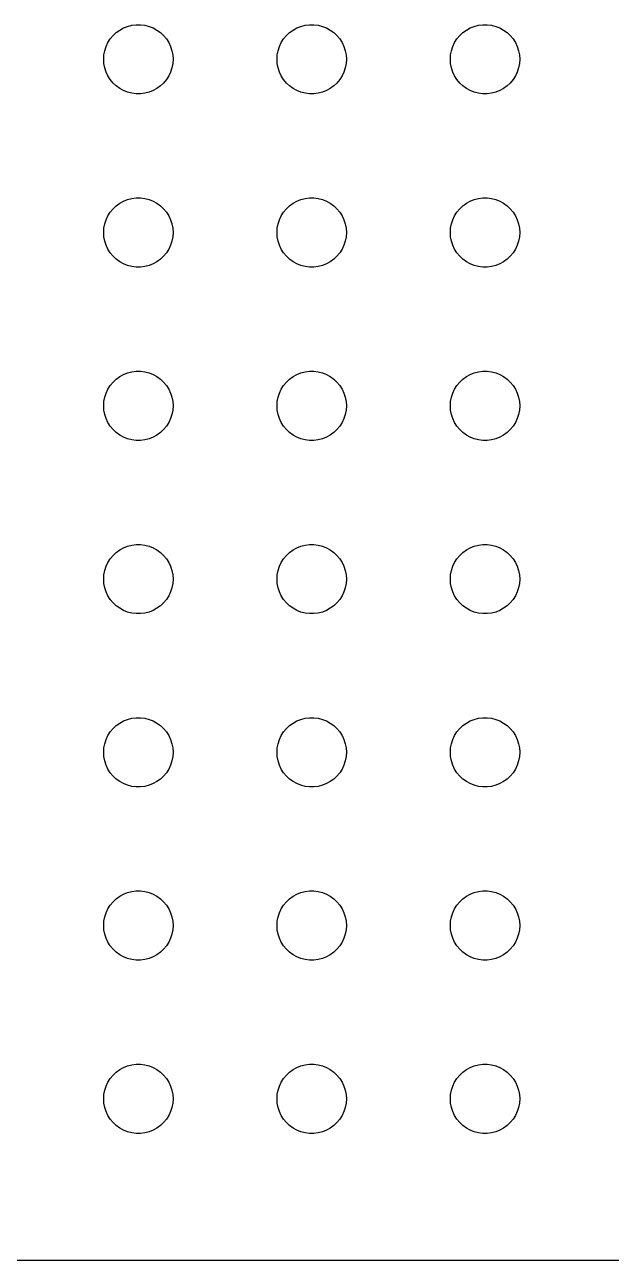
# Model space of a CAD drawing. Header units: metres. Extents: x -112 to 112, y -112 to 112.
# Drawn here: x -57.4 to -32, y -112 to -58.5 of the extents above; entities that cross this region are included whole.
import ezdxf

# ---------------------------------------------------------------- set-up
doc = ezdxf.new("R2010")
doc.units = ezdxf.units.M

msp = doc.modelspace()

# ---------------------------------------------------------------- linework, layer by layer
for p, q in [((-53.4561, -58.8442), (-53.3037, -58.7335)), ((-53.3037, -58.7335), (-53.1387, -58.6428)), ((-53.1387, -58.6428), (-52.9635, -58.5734)), ((-52.9635, -58.5734), (-52.7811, -58.5266)), ((-52.7811, -58.5266), (-52.5942, -58.503)), ((-52.5942, -58.503), (-52.4058, -58.503)), ((-52.4058, -58.503), (-52.2189, -58.5266)), ((-52.2189, -58.5266), (-52.0365, -58.5734)), ((-52.0365, -58.5734), (-51.8613, -58.6428)), ((-51.8613, -58.6428), (-51.6963, -58.7335)), ((-51.6963, -58.7335), (-51.5439, -58.8442)), ((-45.9561, -58.8442), (-45.8037, -58.7335)), ((-45.8037, -58.7335), (-45.6387, -58.6428)), ((-45.6387, -58.6428), (-45.4635, -58.5734)), ((-45.4635, -58.5734), (-45.2811, -58.5266)), ((-45.2811, -58.5266), (-45.0942, -58.503)), ((-45.0942, -58.503), (-44.9058, -58.503)), ((-44.9058, -58.503), (-44.7189, -58.5266)), ((-44.7189, -58.5266), (-44.5365, -58.5734)), ((-44.5365, -58.5734), (-44.3613, -58.6428)), ((-44.3613, -58.6428), (-44.1963, -58.7335)), ((-44.1963, -58.7335), (-44.0439, -58.8442)), ((-38.4561, -58.8442), (-38.3037, -58.7335)), ((-38.3037, -58.7335), (-38.1387, -58.6428)), ((-38.1387, -58.6428), (-37.9635, -58.5734)), ((-37.9635, -58.5734), (-37.7811, -58.5266)), ((-37.7811, -58.5266), (-37.5942, -58.503)), ((-37.5942, -58.503), (-37.4058, -58.503)), ((-37.4058, -58.503), (-37.2189, -58.5266)), ((-37.2189, -58.5266), (-37.0365, -58.5734)), ((-37.0365, -58.5734), (-36.8613, -58.6428)), ((-36.8613, -58.6428), (-36.6963, -58.7335)), ((-36.6963, -58.7335), (-36.5439, -58.8442)), ((-53.8947, -59.4478), (-53.8145, -59.2774)), ((-53.8145, -59.2774), (-53.7135, -59.1183)), ((-53.7135, -59.1183), (-53.5934, -58.9732)), ((-53.5934, -58.9732), (-53.4561, -58.8442)), ((-51.5439, -58.8442), (-51.4065, -58.9732)), ((-51.4065, -58.9732), (-51.2865, -59.1183)), ((-51.2865, -59.1183), (-51.1855, -59.2774)), ((-51.1855, -59.2774), (-51.1053, -59.4478)), ((-46.3947, -59.4478), (-46.3145, -59.2774)), ((-46.3145, -59.2774), (-46.2135, -59.1183)), ((-46.2135, -59.1183), (-46.0934, -58.9732)), ((-46.0934, -58.9732), (-45.9561, -58.8442)), ((-44.0439, -58.8442), (-43.9065, -58.9732)), ((-43.9065, -58.9732), (-43.7865, -59.1183)), ((-43.7865, -59.1183), (-43.6855, -59.2774)), ((-43.6855, -59.2774), (-43.6053, -59.4478)), ((-38.8947, -59.4478), (-38.8145, -59.2774)), ((-38.8145, -59.2774), (-38.7135, -59.1183)), ((-38.7135, -59.1183), (-38.5934, -58.9732)), ((-38.5934, -58.9732), (-38.4561, -58.8442)), ((-36.5439, -58.8442), (-36.4065, -58.9732)), ((-36.4065, -58.9732), (-36.2865, -59.1183)), ((-36.2865, -59.1183), (-36.1855, -59.2774)), ((-36.1855, -59.2774), (-36.1053, -59.4478)), ((-54, -60), (-53.9882, -59.812)), ((-53.9882, -59.812), (-53.9529, -59.627)), ((-53.9529, -59.627), (-53.8947, -59.4478)), ((-51.1053, -59.4478), (-51.0471, -59.627)), ((-51.0471, -59.627), (-51.0118, -59.812)), ((-51.0118, -59.812), (-51, -60)), ((-46.5, -60), (-46.4882, -59.812)), ((-46.4882, -59.812), (-46.4529, -59.627)), ((-46.4529, -59.627), (-46.3947, -59.4478)), ((-43.6053, -59.4478), (-43.5471, -59.627)), ((-43.5471, -59.627), (-43.5118, -59.812)), ((-43.5118, -59.812), (-43.5, -60)), ((-39, -60), (-38.9882, -59.812)), ((-38.9882, -59.812), (-38.9529, -59.627)), ((-38.9529, -59.627), (-38.8947, -59.4478)), ((-36.1053, -59.4478), (-36.0471, -59.627)), ((-36.0471, -59.627), (-36.0118, -59.812)), ((-36.0118, -59.812), (-36, -60)), ((-53.9882, -60.188), (-54, -60)), ((-53.9529, -60.373), (-53.9882, -60.188)), ((-53.8947, -60.5522), (-53.9529, -60.373)), ((-51.0471, -60.373), (-51.1053, -60.5522)), ((-51.0118, -60.188), (-51.0471, -60.373)), ((-51, -60), (-51.0118, -60.188)), ((-46.4882, -60.188), (-46.5, -60)), ((-46.4529, -60.373), (-46.4882, -60.188)), ((-46.3947, -60.5522), (-46.4529, -60.373)), ((-43.5471, -60.373), (-43.6053, -60.5522)), ((-43.5118, -60.188), (-43.5471, -60.373)), ((-43.5, -60), (-43.5118, -60.188)), ((-38.9882, -60.188), (-39, -60)), ((-38.9529, -60.373), (-38.9882, -60.188)), ((-38.8947, -60.5522), (-38.9529, -60.373)), ((-36.0471, -60.373), (-36.1053, -60.5522)), ((-36.0118, -60.188), (-36.0471, -60.373)), ((-36, -60), (-36.0118, -60.188)), ((-53.8145, -60.7226), (-53.8947, -60.5522)), ((-53.7135, -60.8817), (-53.8145, -60.7226)), ((-53.5934, -61.0268), (-53.7135, -60.8817)), ((-51.2865, -60.8817), (-51.4065, -61.0268)), ((-51.1855, -60.7226), (-51.2865, -60.8817)), ((-51.1053, -60.5522), (-51.1855, -60.7226)), ((-46.3145, -60.7226), (-46.3947, -60.5522)), ((-46.2135, -60.8817), (-46.3145, -60.7226)), ((-46.0934, -61.0268), (-46.2135, -60.8817)), ((-43.7865, -60.8817), (-43.9065, -61.0268)), ((-43.6855, -60.7226), (-43.7865, -60.8817)), ((-43.6053, -60.5522), (-43.6855, -60.7226)), ((-38.8145, -60.7226), (-38.8947, -60.5522)), ((-38.7135, -60.8817), (-38.8145, -60.7226)), ((-38.5934, -61.0268), (-38.7135, -60.8817)), ((-36.2865, -60.8817), (-36.4065, -61.0268)), ((-36.1855, -60.7226), (-36.2865, -60.8817)), ((-36.1053, -60.5522), (-36.1855, -60.7226)), ((-53.4561, -61.1558), (-53.5934, -61.0268)), ((-53.3037, -61.2665), (-53.4561, -61.1558)), ((-53.1387, -61.3572), (-53.3037, -61.2665)), ((-52.9635, -61.4266), (-53.1387, -61.3572)), ((-52.7811, -61.4734), (-52.9635, -61.4266)), ((-52.5942, -61.497), (-52.7811, -61.4734)), ((-52.4058, -61.497), (-52.5942, -61.497)), ((-52.2189, -61.4734), (-52.4058, -61.497)), ((-52.0365, -61.4266), (-52.2189, -61.4734)), ((-51.8613, -61.3572), (-52.0365, -61.4266)), ((-51.6963, -61.2665), (-51.8613, -61.3572)), ((-51.5439, -61.1558), (-51.6963, -61.2665)), ((-51.4065, -61.0268), (-51.5439, -61.1558)), ((-45.9561, -61.1558), (-46.0934, -61.0268)), ((-45.8037, -61.2665), (-45.9561, -61.1558)), ((-45.6387, -61.3572), (-45.8037, -61.2665)), ((-45.4635, -61.4266), (-45.6387, -61.3572)), ((-45.2811, -61.4734), (-45.4635, -61.4266)), ((-45.0942, -61.497), (-45.2811, -61.4734)), ((-44.9058, -61.497), (-45.0942, -61.497)), ((-44.7189, -61.4734), (-44.9058, -61.497)), ((-44.5365, -61.4266), (-44.7189, -61.4734)), ((-44.3613, -61.3572), (-44.5365, -61.4266)), ((-44.1963, -61.2665), (-44.3613, -61.3572)), ((-44.0439, -61.1558), (-44.1963, -61.2665)), ((-43.9065, -61.0268), (-44.0439, -61.1558)), ((-38.4561, -61.1558), (-38.5934, -61.0268)), ((-38.3037, -61.2665), (-38.4561, -61.1558)), ((-38.1387, -61.3572), (-38.3037, -61.2665)), ((-37.9635, -61.4266), (-38.1387, -61.3572)), ((-37.7811, -61.4734), (-37.9635, -61.4266)), ((-37.5942, -61.497), (-37.7811, -61.4734)), ((-37.4058, -61.497), (-37.5942, -61.497)), ((-37.2189, -61.4734), (-37.4058, -61.497)), ((-37.0365, -61.4266), (-37.2189, -61.4734)), ((-36.8613, -61.3572), (-37.0365, -61.4266)), ((-36.6963, -61.2665), (-36.8613, -61.3572)), ((-36.5439, -61.1558), (-36.6963, -61.2665)), ((-36.4065, -61.0268), (-36.5439, -61.1558)), ((-53.4561, -66.3442), (-53.3037, -66.2335)), ((-53.3037, -66.2335), (-53.1387, -66.1428)), ((-53.1387, -66.1428), (-52.9635, -66.0734)), ((-52.9635, -66.0734), (-52.7811, -66.0266)), ((-52.7811, -66.0266), (-52.5942, -66.003)), ((-52.5942, -66.003), (-52.4058, -66.003)), ((-52.4058, -66.003), (-52.2189, -66.0266)), ((-52.2189, -66.0266), (-52.0365, -66.0734)), ((-52.0365, -66.0734), (-51.8613, -66.1428)), ((-51.8613, -66.1428), (-51.6963, -66.2335)), ((-51.6963, -66.2335), (-51.5439, -66.3442)), ((-45.9561, -66.3442), (-45.8037, -66.2335)), ((-45.8037, -66.2335), (-45.6387, -66.1428)), ((-45.6387, -66.1428), (-45.4635, -66.0734)), ((-45.4635, -66.0734), (-45.2811, -66.0266)), ((-45.2811, -66.0266), (-45.0942, -66.003)), ((-45.0942, -66.003), (-44.9058, -66.003)), ((-44.9058, -66.003), (-44.7189, -66.0266)), ((-44.7189, -66.0266), (-44.5365, -66.0734)), ((-44.5365, -66.0734), (-44.3613, -66.1428)), ((-44.3613, -66.1428), (-44.1963, -66.2335)), ((-44.1963, -66.2335), (-44.0439, -66.3442)), ((-38.4561, -66.3442), (-38.3037, -66.2335)), ((-38.3037, -66.2335), (-38.1387, -66.1428)), ((-38.1387, -66.1428), (-37.9635, -66.0734)), ((-37.9635, -66.0734), (-37.7811, -66.0266)), ((-37.7811, -66.0266), (-37.5942, -66.003)), ((-37.5942, -66.003), (-37.4058, -66.003)), ((-37.4058, -66.003), (-37.2189, -66.0266)), ((-37.2189, -66.0266), (-37.0365, -66.0734)), ((-37.0365, -66.0734), (-36.8613, -66.1428)), ((-36.8613, -66.1428), (-36.6963, -66.2335)), ((-36.6963, -66.2335), (-36.5439, -66.3442)), ((-53.8947, -66.9478), (-53.8145, -66.7774)), ((-53.8145, -66.7774), (-53.7135, -66.6183)), ((-53.7135, -66.6183), (-53.5934, -66.4732)), ((-53.5934, -66.4732), (-53.4561, -66.3442)), ((-51.5439, -66.3442), (-51.4065, -66.4732)), ((-51.4065, -66.4732), (-51.2865, -66.6183)), ((-51.2865, -66.6183), (-51.1855, -66.7774)), ((-51.1855, -66.7774), (-51.1053, -66.9478)), ((-46.3947, -66.9478), (-46.3145, -66.7774)), ((-46.3145, -66.7774), (-46.2135, -66.6183)), ((-46.2135, -66.6183), (-46.0934, -66.4732)), ((-46.0934, -66.4732), (-45.9561, -66.3442)), ((-44.0439, -66.3442), (-43.9065, -66.4732)), ((-43.9065, -66.4732), (-43.7865, -66.6183)), ((-43.7865, -66.6183), (-43.6855, -66.7774)), ((-43.6855, -66.7774), (-43.6053, -66.9478)), ((-38.8947, -66.9478), (-38.8145, -66.7774)), ((-38.8145, -66.7774), (-38.7135, -66.6183)), ((-38.7135, -66.6183), (-38.5934, -66.4732)), ((-38.5934, -66.4732), (-38.4561, -66.3442)), ((-36.5439, -66.3442), (-36.4065, -66.4732)), ((-36.4065, -66.4732), (-36.2865, -66.6183)), ((-36.2865, -66.6183), (-36.1855, -66.7774)), ((-36.1855, -66.7774), (-36.1053, -66.9478)), ((-54, -67.5), (-53.9882, -67.312)), ((-53.9882, -67.312), (-53.9529, -67.127)), ((-53.9529, -67.127), (-53.8947, -66.9478)), ((-51.1053, -66.9478), (-51.0471, -67.127)), ((-51.0471, -67.127), (-51.0118, -67.312)), ((-51.0118, -67.312), (-51, -67.5)), ((-46.5, -67.5), (-46.4882, -67.312)), ((-46.4882, -67.312), (-46.4529, -67.127)), ((-46.4529, -67.127), (-46.3947, -66.9478)), ((-43.6053, -66.9478), (-43.5471, -67.127)), ((-43.5471, -67.127), (-43.5118, -67.312)), ((-43.5118, -67.312), (-43.5, -67.5)), ((-39, -67.5), (-38.9882, -67.312)), ((-38.9882, -67.312), (-38.9529, -67.127)), ((-38.9529, -67.127), (-38.8947, -66.9478)), ((-36.1053, -66.9478), (-36.0471, -67.127)), ((-36.0471, -67.127), (-36.0118, -67.312)), ((-36.0118, -67.312), (-36, -67.5)), ((-53.9882, -67.688), (-54, -67.5)), ((-53.9529, -67.873), (-53.9882, -67.688)), ((-53.8947, -68.0522), (-53.9529, -67.873)), ((-51.0471, -67.873), (-51.1053, -68.0522)), ((-51.0118, -67.688), (-51.0471, -67.873)), ((-51, -67.5), (-51.0118, -67.688)), ((-46.4882, -67.688), (-46.5, -67.5)), ((-46.4529, -67.873), (-46.4882, -67.688)), ((-46.3947, -68.0522), (-46.4529, -67.873)), ((-43.5471, -67.873), (-43.6053, -68.0522)), ((-43.5118, -67.688), (-43.5471, -67.873)), ((-43.5, -67.5), (-43.5118, -67.688)), ((-38.9882, -67.688), (-39, -67.5)), ((-38.9529, -67.873), (-38.9882, -67.688)), ((-38.8947, -68.0522), (-38.9529, -67.873)), ((-36.0471, -67.873), (-36.1053, -68.0522)), ((-36.0118, -67.688), (-36.0471, -67.873)), ((-36, -67.5), (-36.0118, -67.688)), ((-53.8145, -68.2226), (-53.8947, -68.0522)), ((-53.7135, -68.3817), (-53.8145, -68.2226)), ((-53.5934, -68.5268), (-53.7135, -68.3817)), ((-51.2865, -68.3817), (-51.4065, -68.5268)), ((-51.1855, -68.2226), (-51.2865, -68.3817)), ((-51.1053, -68.0522), (-51.1855, -68.2226)), ((-46.3145, -68.2226), (-46.3947, -68.0522)), ((-46.2135, -68.3817), (-46.3145, -68.2226)), ((-46.0934, -68.5268), (-46.2135, -68.3817)), ((-43.7865, -68.3817), (-43.9065, -68.5268)), ((-43.6855, -68.2226), (-43.7865, -68.3817)), ((-43.6053, -68.0522), (-43.6855, -68.2226)), ((-38.8145, -68.2226), (-38.8947, -68.0522)), ((-38.7135, -68.3817), (-38.8145, -68.2226)), ((-38.5934, -68.5268), (-38.7135, -68.3817)), ((-36.2865, -68.3817), (-36.4065, -68.5268)), ((-36.1855, -68.2226), (-36.2865, -68.3817)), ((-36.1053, -68.0522), (-36.1855, -68.2226)), ((-53.4561, -68.6558), (-53.5934, -68.5268)), ((-53.3037, -68.7665), (-53.4561, -68.6558)), ((-53.1387, -68.8572), (-53.3037, -68.7665)), ((-52.9635, -68.9266), (-53.1387, -68.8572)), ((-52.7811, -68.9734), (-52.9635, -68.9266)), ((-52.5942, -68.997), (-52.7811, -68.9734)), ((-52.4058, -68.997), (-52.5942, -68.997)), ((-52.2189, -68.9734), (-52.4058, -68.997)), ((-52.0365, -68.9266), (-52.2189, -68.9734)), ((-51.8613, -68.8572), (-52.0365, -68.9266)), ((-51.6963, -68.7665), (-51.8613, -68.8572)), ((-51.5439, -68.6558), (-51.6963, -68.7665)), ((-51.4065, -68.5268), (-51.5439, -68.6558)), ((-45.9561, -68.6558), (-46.0934, -68.5268)), ((-45.8037, -68.7665), (-45.9561, -68.6558)), ((-45.6387, -68.8572), (-45.8037, -68.7665)), ((-45.4635, -68.9266), (-45.6387, -68.8572)), ((-45.2811, -68.9734), (-45.4635, -68.9266)), ((-45.0942, -68.997), (-45.2811, -68.9734)), ((-44.9058, -68.997), (-45.0942, -68.997)), ((-44.7189, -68.9734), (-44.9058, -68.997)), ((-44.5365, -68.9266), (-44.7189, -68.9734)), ((-44.3613, -68.8572), (-44.5365, -68.9266)), ((-44.1963, -68.7665), (-44.3613, -68.8572)), ((-44.0439, -68.6558), (-44.1963, -68.7665)), ((-43.9065, -68.5268), (-44.0439, -68.6558)), ((-38.4561, -68.6558), (-38.5934, -68.5268)), ((-38.3037, -68.7665), (-38.4561, -68.6558)), ((-38.1387, -68.8572), (-38.3037, -68.7665)), ((-37.9635, -68.9266), (-38.1387, -68.8572)), ((-37.7811, -68.9734), (-37.9635, -68.9266)), ((-37.5942, -68.997), (-37.7811, -68.9734)), ((-37.4058, -68.997), (-37.5942, -68.997)), ((-37.2189, -68.9734), (-37.4058, -68.997)), ((-37.0365, -68.9266), (-37.2189, -68.9734)), ((-36.8613, -68.8572), (-37.0365, -68.9266)), ((-36.6963, -68.7665), (-36.8613, -68.8572)), ((-36.5439, -68.6558), (-36.6963, -68.7665)), ((-36.4065, -68.5268), (-36.5439, -68.6558)), ((-53.4561, -73.8442), (-53.3037, -73.7335)), ((-53.3037, -73.7335), (-53.1387, -73.6428)), ((-53.1387, -73.6428), (-52.9635, -73.5734)), ((-52.9635, -73.5734), (-52.7811, -73.5266)), ((-52.7811, -73.5266), (-52.5942, -73.503)), ((-52.5942, -73.503), (-52.4058, -73.503)), ((-52.4058, -73.503), (-52.2189, -73.5266)), ((-52.2189, -73.5266), (-52.0365, -73.5734)), ((-52.0365, -73.5734), (-51.8613, -73.6428)), ((-51.8613, -73.6428), (-51.6963, -73.7335)), ((-51.6963, -73.7335), (-51.5439, -73.8442)), ((-45.9561, -73.8442), (-45.8037, -73.7335)), ((-45.8037, -73.7335), (-45.6387, -73.6428)), ((-45.6387, -73.6428), (-45.4635, -73.5734)), ((-45.4635, -73.5734), (-45.2811, -73.5266)), ((-45.2811, -73.5266), (-45.0942, -73.503)), ((-45.0942, -73.503), (-44.9058, -73.503)), ((-44.9058, -73.503), (-44.7189, -73.5266)), ((-44.7189, -73.5266), (-44.5365, -73.5734)), ((-44.5365, -73.5734), (-44.3613, -73.6428)), ((-44.3613, -73.6428), (-44.1963, -73.7335)), ((-44.1963, -73.7335), (-44.0439, -73.8442)), ((-38.4561, -73.8442), (-38.3037, -73.7335)), ((-38.3037, -73.7335), (-38.1387, -73.6428)), ((-38.1387, -73.6428), (-37.9635, -73.5734)), ((-37.9635, -73.5734), (-37.7811, -73.5266)), ((-37.7811, -73.5266), (-37.5942, -73.503)), ((-37.5942, -73.503), (-37.4058, -73.503)), ((-37.4058, -73.503), (-37.2189, -73.5266)), ((-37.2189, -73.5266), (-37.0365, -73.5734)), ((-37.0365, -73.5734), (-36.8613, -73.6428)), ((-36.8613, -73.6428), (-36.6963, -73.7335)), ((-36.6963, -73.7335), (-36.5439, -73.8442)), ((-53.8947, -74.4478), (-53.8145, -74.2774)), ((-53.8145, -74.2774), (-53.7135, -74.1183)), ((-53.7135, -74.1183), (-53.5934, -73.9732)), ((-53.5934, -73.9732), (-53.4561, -73.8442)), ((-51.5439, -73.8442), (-51.4065, -73.9732)), ((-51.4065, -73.9732), (-51.2865, -74.1183)), ((-51.2865, -74.1183), (-51.1855, -74.2774)), ((-51.1855, -74.2774), (-51.1053, -74.4478)), ((-46.3947, -74.4478), (-46.3145, -74.2774)), ((-46.3145, -74.2774), (-46.2135, -74.1183)), ((-46.2135, -74.1183), (-46.0934, -73.9732)), ((-46.0934, -73.9732), (-45.9561, -73.8442)), ((-44.0439, -73.8442), (-43.9065, -73.9732)), ((-43.9065, -73.9732), (-43.7865, -74.1183)), ((-43.7865, -74.1183), (-43.6855, -74.2774)), ((-43.6855, -74.2774), (-43.6053, -74.4478)), ((-38.8947, -74.4478), (-38.8145, -74.2774)), ((-38.8145, -74.2774), (-38.7135, -74.1183)), ((-38.7135, -74.1183), (-38.5934, -73.9732)), ((-38.5934, -73.9732), (-38.4561, -73.8442)), ((-36.5439, -73.8442), (-36.4065, -73.9732)), ((-36.4065, -73.9732), (-36.2865, -74.1183)), ((-36.2865, -74.1183), (-36.1855, -74.2774)), ((-36.1855, -74.2774), (-36.1053, -74.4478)), ((-54, -75), (-53.9882, -74.812)), ((-53.9882, -74.812), (-53.9529, -74.627)), ((-53.9529, -74.627), (-53.8947, -74.4478)), ((-51.1053, -74.4478), (-51.0471, -74.627)), ((-51.0471, -74.627), (-51.0118, -74.812)), ((-51.0118, -74.812), (-51, -75)), ((-46.5, -75), (-46.4882, -74.812)), ((-46.4882, -74.812), (-46.4529, -74.627)), ((-46.4529, -74.627), (-46.3947, -74.4478)), ((-43.6053, -74.4478), (-43.5471, -74.627)), ((-43.5471, -74.627), (-43.5118, -74.812)), ((-43.5118, -74.812), (-43.5, -75)), ((-39, -75), (-38.9882, -74.812)), ((-38.9882, -74.812), (-38.9529, -74.627)), ((-38.9529, -74.627), (-38.8947, -74.4478)), ((-36.1053, -74.4478), (-36.0471, -74.627)), ((-36.0471, -74.627), (-36.0118, -74.812)), ((-36.0118, -74.812), (-36, -75)), ((-53.9882, -75.188), (-54, -75)), ((-53.9529, -75.373), (-53.9882, -75.188)), ((-53.8947, -75.5522), (-53.9529, -75.373)), ((-51.0471, -75.373), (-51.1053, -75.5522)), ((-51.0118, -75.188), (-51.0471, -75.373)), ((-51, -75), (-51.0118, -75.188)), ((-46.4882, -75.188), (-46.5, -75)), ((-46.4529, -75.373), (-46.4882, -75.188)), ((-46.3947, -75.5522), (-46.4529, -75.373)), ((-43.5471, -75.373), (-43.6053, -75.5522)), ((-43.5118, -75.188), (-43.5471, -75.373)), ((-43.5, -75), (-43.5118, -75.188)), ((-38.9882, -75.188), (-39, -75)), ((-38.9529, -75.373), (-38.9882, -75.188)), ((-38.8947, -75.5522), (-38.9529, -75.373)), ((-36.0471, -75.373), (-36.1053, -75.5522)), ((-36.0118, -75.188), (-36.0471, -75.373)), ((-36, -75), (-36.0118, -75.188)), ((-53.8145, -75.7226), (-53.8947, -75.5522)), ((-53.7135, -75.8817), (-53.8145, -75.7226)), ((-53.5934, -76.0268), (-53.7135, -75.8817)), ((-51.2865, -75.8817), (-51.4065, -76.0268)), ((-51.1855, -75.7226), (-51.2865, -75.8817)), ((-51.1053, -75.5522), (-51.1855, -75.7226)), ((-46.3145, -75.7226), (-46.3947, -75.5522)), ((-46.2135, -75.8817), (-46.3145, -75.7226)), ((-46.0934, -76.0268), (-46.2135, -75.8817)), ((-43.7865, -75.8817), (-43.9065, -76.0268)), ((-43.6855, -75.7226), (-43.7865, -75.8817)), ((-43.6053, -75.5522), (-43.6855, -75.7226)), ((-38.8145, -75.7226), (-38.8947, -75.5522)), ((-38.7135, -75.8817), (-38.8145, -75.7226)), ((-38.5934, -76.0268), (-38.7135, -75.8817)), ((-36.2865, -75.8817), (-36.4065, -76.0268)), ((-36.1855, -75.7226), (-36.2865, -75.8817)), ((-36.1053, -75.5522), (-36.1855, -75.7226)), ((-53.4561, -76.1558), (-53.5934, -76.0268)), ((-53.3037, -76.2665), (-53.4561, -76.1558)), ((-53.1387, -76.3572), (-53.3037, -76.2665)), ((-52.9635, -76.4266), (-53.1387, -76.3572)), ((-52.7811, -76.4734), (-52.9635, -76.4266)), ((-52.5942, -76.497), (-52.7811, -76.4734)), ((-52.2189, -76.4734), (-52.4058, -76.497)), ((-52.0365, -76.4266), (-52.2189, -76.4734)), ((-51.8613, -76.3572), (-52.0365, -76.4266)), ((-51.6963, -76.2665), (-51.8613, -76.3572)), ((-51.5439, -76.1558), (-51.6963, -76.2665)), ((-51.4065, -76.0268), (-51.5439, -76.1558)), ((-45.9561, -76.1558), (-46.0934, -76.0268)), ((-45.8037, -76.2665), (-45.9561, -76.1558)), ((-45.6387, -76.3572), (-45.8037, -76.2665)), ((-45.4635, -76.4266), (-45.6387, -76.3572)), ((-45.2811, -76.4734), (-45.4635, -76.4266)), ((-45.0942, -76.497), (-45.2811, -76.4734)), ((-44.7189, -76.4734), (-44.9058, -76.497)), ((-44.5365, -76.4266), (-44.7189, -76.4734)), ((-44.3613, -76.3572), (-44.5365, -76.4266)), ((-44.1963, -76.2665), (-44.3613, -76.3572)), ((-44.0439, -76.1558), (-44.1963, -76.2665)), ((-43.9065, -76.0268), (-44.0439, -76.1558)), ((-38.4561, -76.1558), (-38.5934, -76.0268)), ((-38.3037, -76.2665), (-38.4561, -76.1558)), ((-38.1387, -76.3572), (-38.3037, -76.2665)), ((-37.9635, -76.4266), (-38.1387, -76.3572)), ((-37.7811, -76.4734), (-37.9635, -76.4266)), ((-37.5942, -76.497), (-37.7811, -76.4734)), ((-37.2189, -76.4734), (-37.4058, -76.497)), ((-37.0365, -76.4266), (-37.2189, -76.4734)), ((-36.8613, -76.3572), (-37.0365, -76.4266)), ((-36.6963, -76.2665), (-36.8613, -76.3572)), ((-36.5439, -76.1558), (-36.6963, -76.2665)), ((-36.4065, -76.0268), (-36.5439, -76.1558)), ((-52.4058, -76.497), (-52.5942, -76.497)), ((-44.9058, -76.497), (-45.0942, -76.497)), ((-37.4058, -76.497), (-37.5942, -76.497)), ((-53.4561, -81.3442), (-53.3037, -81.2335)), ((-53.3037, -81.2335), (-53.1387, -81.1428)), ((-53.1387, -81.1428), (-52.9635, -81.0734)), ((-52.9635, -81.0734), (-52.7811, -81.0266)), ((-52.7811, -81.0266), (-52.5942, -81.003)), ((-52.5942, -81.003), (-52.4058, -81.003)), ((-52.4058, -81.003), (-52.2189, -81.0266)), ((-52.2189, -81.0266), (-52.0365, -81.0734)), ((-52.0365, -81.0734), (-51.8613, -81.1428)), ((-51.8613, -81.1428), (-51.6963, -81.2335)), ((-51.6963, -81.2335), (-51.5439, -81.3442)), ((-45.9561, -81.3442), (-45.8037, -81.2335)), ((-45.8037, -81.2335), (-45.6387, -81.1428)), ((-45.6387, -81.1428), (-45.4635, -81.0734)), ((-45.4635, -81.0734), (-45.2811, -81.0266)), ((-45.2811, -81.0266), (-45.0942, -81.003)), ((-45.0942, -81.003), (-44.9058, -81.003)), ((-44.9058, -81.003), (-44.7189, -81.0266)), ((-44.7189, -81.0266), (-44.5365, -81.0734)), ((-44.5365, -81.0734), (-44.3613, -81.1428)), ((-44.3613, -81.1428), (-44.1963, -81.2335)), ((-44.1963, -81.2335), (-44.0439, -81.3442)), ((-38.4561, -81.3442), (-38.3037, -81.2335)), ((-38.3037, -81.2335), (-38.1387, -81.1428)), ((-38.1387, -81.1428), (-37.9635, -81.0734)), ((-37.9635, -81.0734), (-37.7811, -81.0266)), ((-37.7811, -81.0266), (-37.5942, -81.003)), ((-37.5942, -81.003), (-37.4058, -81.003)), ((-37.4058, -81.003), (-37.2189, -81.0266)), ((-37.2189, -81.0266), (-37.0365, -81.0734)), ((-37.0365, -81.0734), (-36.8613, -81.1428)), ((-36.8613, -81.1428), (-36.6963, -81.2335)), ((-36.6963, -81.2335), (-36.5439, -81.3442)), ((-53.8947, -81.9478), (-53.8145, -81.7774)), ((-53.8145, -81.7774), (-53.7135, -81.6183)), ((-53.7135, -81.6183), (-53.5934, -81.4732)), ((-53.5934, -81.4732), (-53.4561, -81.3442)), ((-51.5439, -81.3442), (-51.4065, -81.4732)), ((-51.4065, -81.4732), (-51.2865, -81.6183)), ((-51.2865, -81.6183), (-51.1855, -81.7774)), ((-51.1855, -81.7774), (-51.1053, -81.9478)), ((-46.3947, -81.9478), (-46.3145, -81.7774)), ((-46.3145, -81.7774), (-46.2135, -81.6183)), ((-46.2135, -81.6183), (-46.0934, -81.4732)), ((-46.0934, -81.4732), (-45.9561, -81.3442)), ((-44.0439, -81.3442), (-43.9065, -81.4732)), ((-43.9065, -81.4732), (-43.7865, -81.6183)), ((-43.7865, -81.6183), (-43.6855, -81.7774)), ((-43.6855, -81.7774), (-43.6053, -81.9478)), ((-38.8947, -81.9478), (-38.8145, -81.7774)), ((-38.8145, -81.7774), (-38.7135, -81.6183)), ((-38.7135, -81.6183), (-38.5934, -81.4732)), ((-38.5934, -81.4732), (-38.4561, -81.3442)), ((-36.5439, -81.3442), (-36.4065, -81.4732)), ((-36.4065, -81.4732), (-36.2865, -81.6183)), ((-36.2865, -81.6183), (-36.1855, -81.7774)), ((-36.1855, -81.7774), (-36.1053, -81.9478)), ((-54, -82.5), (-53.9882, -82.312)), ((-53.9882, -82.312), (-53.9529, -82.127)), ((-53.9529, -82.127), (-53.8947, -81.9478)), ((-51.1053, -81.9478), (-51.0471, -82.127)), ((-51.0471, -82.127), (-51.0118, -82.312)), ((-51.0118, -82.312), (-51, -82.5)), ((-46.5, -82.5), (-46.4882, -82.312)), ((-46.4882, -82.312), (-46.4529, -82.127)), ((-46.4529, -82.127), (-46.3947, -81.9478)), ((-43.6053, -81.9478), (-43.5471, -82.127)), ((-43.5471, -82.127), (-43.5118, -82.312)), ((-43.5118, -82.312), (-43.5, -82.5)), ((-39, -82.5), (-38.9882, -82.312)), ((-38.9882, -82.312), (-38.9529, -82.127)), ((-38.9529, -82.127), (-38.8947, -81.9478)), ((-36.1053, -81.9478), (-36.0471, -82.127)), ((-36.0471, -82.127), (-36.0118, -82.312)), ((-36.0118, -82.312), (-36, -82.5)), ((-53.9882, -82.688), (-54, -82.5)), ((-53.9529, -82.873), (-53.9882, -82.688)), ((-53.8947, -83.0522), (-53.9529, -82.873)), ((-51.0471, -82.873), (-51.1053, -83.0522)), ((-51.0118, -82.688), (-51.0471, -82.873)), ((-51, -82.5), (-51.0118, -82.688)), ((-46.4882, -82.688), (-46.5, -82.5)), ((-46.4529, -82.873), (-46.4882, -82.688)), ((-46.3947, -83.0522), (-46.4529, -82.873)), ((-43.5471, -82.873), (-43.6053, -83.0522)), ((-43.5118, -82.688), (-43.5471, -82.873)), ((-43.5, -82.5), (-43.5118, -82.688)), ((-38.9882, -82.688), (-39, -82.5)), ((-38.9529, -82.873), (-38.9882, -82.688)), ((-38.8947, -83.0522), (-38.9529, -82.873)), ((-36.0471, -82.873), (-36.1053, -83.0522)), ((-36.0118, -82.688), (-36.0471, -82.873)), ((-36, -82.5), (-36.0118, -82.688)), ((-53.8145, -83.2226), (-53.8947, -83.0522)), ((-53.7135, -83.3817), (-53.8145, -83.2226)), ((-53.5934, -83.5268), (-53.7135, -83.3817)), ((-51.2865, -83.3817), (-51.4065, -83.5268)), ((-51.1855, -83.2226), (-51.2865, -83.3817)), ((-51.1053, -83.0522), (-51.1855, -83.2226)), ((-46.3145, -83.2226), (-46.3947, -83.0522)), ((-46.2135, -83.3817), (-46.3145, -83.2226)), ((-46.0934, -83.5268), (-46.2135, -83.3817)), ((-43.7865, -83.3817), (-43.9065, -83.5268)), ((-43.6855, -83.2226), (-43.7865, -83.3817)), ((-43.6053, -83.0522), (-43.6855, -83.2226)), ((-38.8145, -83.2226), (-38.8947, -83.0522)), ((-38.7135, -83.3817), (-38.8145, -83.2226)), ((-38.5934, -83.5268), (-38.7135, -83.3817)), ((-36.2865, -83.3817), (-36.4065, -83.5268)), ((-36.1855, -83.2226), (-36.2865, -83.3817)), ((-36.1053, -83.0522), (-36.1855, -83.2226)), ((-53.4561, -83.6558), (-53.5934, -83.5268)), ((-53.3037, -83.7665), (-53.4561, -83.6558)), ((-53.1387, -83.8572), (-53.3037, -83.7665)), ((-52.9635, -83.9266), (-53.1387, -83.8572)), ((-52.7811, -83.9734), (-52.9635, -83.9266)), ((-52.5942, -83.997), (-52.7811, -83.9734)), ((-52.2189, -83.9734), (-52.4058, -83.997)), ((-52.0365, -83.9266), (-52.2189, -83.9734)), ((-51.8613, -83.8572), (-52.0365, -83.9266)), ((-51.6963, -83.7665), (-51.8613, -83.8572)), ((-51.5439, -83.6558), (-51.6963, -83.7665)), ((-51.4065, -83.5268), (-51.5439, -83.6558)), ((-45.9561, -83.6558), (-46.0934, -83.5268)), ((-45.8037, -83.7665), (-45.9561, -83.6558)), ((-45.6387, -83.8572), (-45.8037, -83.7665)), ((-45.4635, -83.9266), (-45.6387, -83.8572)), ((-45.2811, -83.9734), (-45.4635, -83.9266)), ((-45.0942, -83.997), (-45.2811, -83.9734)), ((-44.7189, -83.9734), (-44.9058, -83.997)), ((-44.5365, -83.9266), (-44.7189, -83.9734)), ((-44.3613, -83.8572), (-44.5365, -83.9266)), ((-44.1963, -83.7665), (-44.3613, -83.8572)), ((-44.0439, -83.6558), (-44.1963, -83.7665)), ((-43.9065, -83.5268), (-44.0439, -83.6558)), ((-38.4561, -83.6558), (-38.5934, -83.5268)), ((-38.3037, -83.7665), (-38.4561, -83.6558)), ((-38.1387, -83.8572), (-38.3037, -83.7665)), ((-37.9635, -83.9266), (-38.1387, -83.8572)), ((-37.7811, -83.9734), (-37.9635, -83.9266)), ((-37.5942, -83.997), (-37.7811, -83.9734)), ((-37.2189, -83.9734), (-37.4058, -83.997)), ((-37.0365, -83.9266), (-37.2189, -83.9734)), ((-36.8613, -83.8572), (-37.0365, -83.9266)), ((-36.6963, -83.7665), (-36.8613, -83.8572)), ((-36.5439, -83.6558), (-36.6963, -83.7665)), ((-36.4065, -83.5268), (-36.5439, -83.6558)), ((-52.4058, -83.997), (-52.5942, -83.997)), ((-44.9058, -83.997), (-45.0942, -83.997)), ((-37.4058, -83.997), (-37.5942, -83.997)), ((-53.4561, -88.8442), (-53.3037, -88.7335)), ((-53.3037, -88.7335), (-53.1387, -88.6428)), ((-53.1387, -88.6428), (-52.9635, -88.5734)), ((-52.9635, -88.5734), (-52.7811, -88.5266)), ((-52.7811, -88.5266), (-52.5942, -88.503)), ((-52.5942, -88.503), (-52.4058, -88.503)), ((-52.4058, -88.503), (-52.2189, -88.5266)), ((-52.2189, -88.5266), (-52.0365, -88.5734)), ((-52.0365, -88.5734), (-51.8613, -88.6428)), ((-51.8613, -88.6428), (-51.6963, -88.7335)), ((-51.6963, -88.7335), (-51.5439, -88.8442)), ((-45.9561, -88.8442), (-45.8037, -88.7335)), ((-45.8037, -88.7335), (-45.6387, -88.6428)), ((-45.6387, -88.6428), (-45.4635, -88.5734)), ((-45.4635, -88.5734), (-45.2811, -88.5266)), ((-45.2811, -88.5266), (-45.0942, -88.503)), ((-45.0942, -88.503), (-44.9058, -88.503)), ((-44.9058, -88.503), (-44.7189, -88.5266)), ((-44.7189, -88.5266), (-44.5365, -88.5734)), ((-44.5365, -88.5734), (-44.3613, -88.6428)), ((-44.3613, -88.6428), (-44.1963, -88.7335)), ((-44.1963, -88.7335), (-44.0439, -88.8442)), ((-38.4561, -88.8442), (-38.3037, -88.7335)), ((-38.3037, -88.7335), (-38.1387, -88.6428)), ((-38.1387, -88.6428), (-37.9635, -88.5734)), ((-37.9635, -88.5734), (-37.7811, -88.5266)), ((-37.7811, -88.5266), (-37.5942, -88.503)), ((-37.5942, -88.503), (-37.4058, -88.503)), ((-37.4058, -88.503), (-37.2189, -88.5266)), ((-37.2189, -88.5266), (-37.0365, -88.5734)), ((-37.0365, -88.5734), (-36.8613, -88.6428)), ((-36.8613, -88.6428), (-36.6963, -88.7335)), ((-36.6963, -88.7335), (-36.5439, -88.8442)), ((-53.8947, -89.4478), (-53.8145, -89.2774)), ((-53.8145, -89.2774), (-53.7135, -89.1183)), ((-53.7135, -89.1183), (-53.5934, -88.9732)), ((-53.5934, -88.9732), (-53.4561, -88.8442)), ((-51.5439, -88.8442), (-51.4065, -88.9732)), ((-51.4065, -88.9732), (-51.2865, -89.1183)), ((-51.2865, -89.1183), (-51.1855, -89.2774)), ((-51.1855, -89.2774), (-51.1053, -89.4478)), ((-46.3947, -89.4478), (-46.3145, -89.2774)), ((-46.3145, -89.2774), (-46.2135, -89.1183)), ((-46.2135, -89.1183), (-46.0934, -88.9732)), ((-46.0934, -88.9732), (-45.9561, -88.8442)), ((-44.0439, -88.8442), (-43.9065, -88.9732)), ((-43.9065, -88.9732), (-43.7865, -89.1183)), ((-43.7865, -89.1183), (-43.6855, -89.2774)), ((-43.6855, -89.2774), (-43.6053, -89.4478)), ((-38.8947, -89.4478), (-38.8145, -89.2774)), ((-38.8145, -89.2774), (-38.7135, -89.1183)), ((-38.7135, -89.1183), (-38.5934, -88.9732)), ((-38.5934, -88.9732), (-38.4561, -88.8442)), ((-36.5439, -88.8442), (-36.4065, -88.9732)), ((-36.4065, -88.9732), (-36.2865, -89.1183)), ((-36.2865, -89.1183), (-36.1855, -89.2774)), ((-36.1855, -89.2774), (-36.1053, -89.4478)), ((-54, -90), (-53.9882, -89.812)), ((-53.9882, -89.812), (-53.9529, -89.627)), ((-53.9529, -89.627), (-53.8947, -89.4478)), ((-51.1053, -89.4478), (-51.0471, -89.627)), ((-51.0471, -89.627), (-51.0118, -89.812)), ((-51.0118, -89.812), (-51, -90)), ((-46.5, -90), (-46.4882, -89.812)), ((-46.4882, -89.812), (-46.4529, -89.627)), ((-46.4529, -89.627), (-46.3947, -89.4478)), ((-43.6053, -89.4478), (-43.5471, -89.627)), ((-43.5471, -89.627), (-43.5118, -89.812)), ((-43.5118, -89.812), (-43.5, -90)), ((-39, -90), (-38.9882, -89.812)), ((-38.9882, -89.812), (-38.9529, -89.627)), ((-38.9529, -89.627), (-38.8947, -89.4478)), ((-36.1053, -89.4478), (-36.0471, -89.627)), ((-36.0471, -89.627), (-36.0118, -89.812)), ((-36.0118, -89.812), (-36, -90)), ((-53.9882, -90.188), (-54, -90)), ((-53.9529, -90.373), (-53.9882, -90.188)), ((-53.8947, -90.5522), (-53.9529, -90.373)), ((-51.0471, -90.373), (-51.1053, -90.5522)), ((-51.0118, -90.188), (-51.0471, -90.373)), ((-51, -90), (-51.0118, -90.188)), ((-46.4882, -90.188), (-46.5, -90)), ((-46.4529, -90.373), (-46.4882, -90.188)), ((-46.3947, -90.5522), (-46.4529, -90.373)), ((-43.5471, -90.373), (-43.6053, -90.5522)), ((-43.5118, -90.188), (-43.5471, -90.373)), ((-43.5, -90), (-43.5118, -90.188)), ((-38.9882, -90.188), (-39, -90)), ((-38.9529, -90.373), (-38.9882, -90.188)), ((-38.8947, -90.5522), (-38.9529, -90.373)), ((-36.0471, -90.373), (-36.1053, -90.5522)), ((-36.0118, -90.188), (-36.0471, -90.373)), ((-36, -90), (-36.0118, -90.188)), ((-53.8145, -90.7226), (-53.8947, -90.5522)), ((-53.7135, -90.8817), (-53.8145, -90.7226)), ((-53.5934, -91.0268), (-53.7135, -90.8817)), ((-51.2865, -90.8817), (-51.4065, -91.0268)), ((-51.1855, -90.7226), (-51.2865, -90.8817)), ((-51.1053, -90.5522), (-51.1855, -90.7226)), ((-46.3145, -90.7226), (-46.3947, -90.5522)), ((-46.2135, -90.8817), (-46.3145, -90.7226)), ((-46.0934, -91.0268), (-46.2135, -90.8817)), ((-43.7865, -90.8817), (-43.9065, -91.0268)), ((-43.6855, -90.7226), (-43.7865, -90.8817)), ((-43.6053, -90.5522), (-43.6855, -90.7226)), ((-38.8145, -90.7226), (-38.8947, -90.5522)), ((-38.7135, -90.8817), (-38.8145, -90.7226)), ((-38.5934, -91.0268), (-38.7135, -90.8817)), ((-36.2865, -90.8817), (-36.4065, -91.0268)), ((-36.1855, -90.7226), (-36.2865, -90.8817)), ((-36.1053, -90.5522), (-36.1855, -90.7226)), ((-53.4561, -91.1558), (-53.5934, -91.0268)), ((-53.3037, -91.2665), (-53.4561, -91.1558)), ((-53.1387, -91.3572), (-53.3037, -91.2665)), ((-52.9635, -91.4266), (-53.1387, -91.3572)), ((-52.7811, -91.4734), (-52.9635, -91.4266)), ((-52.0365, -91.4266), (-52.2189, -91.4734)), ((-51.8613, -91.3572), (-52.0365, -91.4266)), ((-51.6963, -91.2665), (-51.8613, -91.3572)), ((-51.5439, -91.1558), (-51.6963, -91.2665)), ((-51.4065, -91.0268), (-51.5439, -91.1558)), ((-45.9561, -91.1558), (-46.0934, -91.0268)), ((-45.8037, -91.2665), (-45.9561, -91.1558)), ((-45.6387, -91.3572), (-45.8037, -91.2665)), ((-45.4635, -91.4266), (-45.6387, -91.3572)), ((-45.2811, -91.4734), (-45.4635, -91.4266)), ((-44.5365, -91.4266), (-44.7189, -91.4734)), ((-44.3613, -91.3572), (-44.5365, -91.4266)), ((-44.1963, -91.2665), (-44.3613, -91.3572)), ((-44.0439, -91.1558), (-44.1963, -91.2665)), ((-43.9065, -91.0268), (-44.0439, -91.1558)), ((-38.4561, -91.1558), (-38.5934, -91.0268)), ((-38.3037, -91.2665), (-38.4561, -91.1558)), ((-38.1387, -91.3572), (-38.3037, -91.2665)), ((-37.9635, -91.4266), (-38.1387, -91.3572)), ((-37.7811, -91.4734), (-37.9635, -91.4266)), ((-37.0365, -91.4266), (-37.2189, -91.4734)), ((-36.8613, -91.3572), (-37.0365, -91.4266)), ((-36.6963, -91.2665), (-36.8613, -91.3572)), ((-36.5439, -91.1558), (-36.6963, -91.2665)), ((-36.4065, -91.0268), (-36.5439, -91.1558)), ((-52.5942, -91.497), (-52.7811, -91.4734)), ((-52.4058, -91.497), (-52.5942, -91.497)), ((-52.2189, -91.4734), (-52.4058, -91.497)), ((-45.0942, -91.497), (-45.2811, -91.4734)), ((-44.9058, -91.497), (-45.0942, -91.497)), ((-44.7189, -91.4734), (-44.9058, -91.497)), ((-37.5942, -91.497), (-37.7811, -91.4734)), ((-37.4058, -91.497), (-37.5942, -91.497)), ((-37.2189, -91.4734), (-37.4058, -91.497)), ((-53.4561, -96.3442), (-53.3037, -96.2335)), ((-53.3037, -96.2335), (-53.1387, -96.1428)), ((-53.1387, -96.1428), (-52.9635, -96.0734)), ((-52.9635, -96.0734), (-52.7811, -96.0266)), ((-52.7811, -96.0266), (-52.5942, -96.003)), ((-52.5942, -96.003), (-52.4058, -96.003)), ((-52.4058, -96.003), (-52.2189, -96.0266)), ((-52.2189, -96.0266), (-52.0365, -96.0734)), ((-52.0365, -96.0734), (-51.8613, -96.1428)), ((-51.8613, -96.1428), (-51.6963, -96.2335)), ((-51.6963, -96.2335), (-51.5439, -96.3442)), ((-45.9561, -96.3442), (-45.8037, -96.2335)), ((-45.8037, -96.2335), (-45.6387, -96.1428)), ((-45.6387, -96.1428), (-45.4635, -96.0734)), ((-45.4635, -96.0734), (-45.2811, -96.0266)), ((-45.2811, -96.0266), (-45.0942, -96.003)), ((-45.0942, -96.003), (-44.9058, -96.003)), ((-44.9058, -96.003), (-44.7189, -96.0266)), ((-44.7189, -96.0266), (-44.5365, -96.0734)), ((-44.5365, -96.0734), (-44.3613, -96.1428)), ((-44.3613, -96.1428), (-44.1963, -96.2335)), ((-44.1963, -96.2335), (-44.0439, -96.3442)), ((-38.4561, -96.3442), (-38.3037, -96.2335)), ((-38.3037, -96.2335), (-38.1387, -96.1428)), ((-38.1387, -96.1428), (-37.9635, -96.0734)), ((-37.9635, -96.0734), (-37.7811, -96.0266)), ((-37.7811, -96.0266), (-37.5942, -96.003)), ((-37.5942, -96.003), (-37.4058, -96.003)), ((-37.4058, -96.003), (-37.2189, -96.0266)), ((-37.2189, -96.0266), (-37.0365, -96.0734)), ((-37.0365, -96.0734), (-36.8613, -96.1428)), ((-36.8613, -96.1428), (-36.6963, -96.2335)), ((-36.6963, -96.2335), (-36.5439, -96.3442)), ((-53.8947, -96.9478), (-53.8145, -96.7774)), ((-53.8145, -96.7774), (-53.7135, -96.6183)), ((-53.7135, -96.6183), (-53.5934, -96.4732)), ((-53.5934, -96.4732), (-53.4561, -96.3442)), ((-51.5439, -96.3442), (-51.4065, -96.4732)), ((-51.4065, -96.4732), (-51.2865, -96.6183)), ((-51.2865, -96.6183), (-51.1855, -96.7774)), ((-51.1855, -96.7774), (-51.1053, -96.9478)), ((-46.3947, -96.9478), (-46.3145, -96.7774)), ((-46.3145, -96.7774), (-46.2135, -96.6183)), ((-46.2135, -96.6183), (-46.0934, -96.4732)), ((-46.0934, -96.4732), (-45.9561, -96.3442)), ((-44.0439, -96.3442), (-43.9065, -96.4732)), ((-43.9065, -96.4732), (-43.7865, -96.6183)), ((-43.7865, -96.6183), (-43.6855, -96.7774)), ((-43.6855, -96.7774), (-43.6053, -96.9478)), ((-38.8947, -96.9478), (-38.8145, -96.7774)), ((-38.8145, -96.7774), (-38.7135, -96.6183)), ((-38.7135, -96.6183), (-38.5934, -96.4732)), ((-38.5934, -96.4732), (-38.4561, -96.3442)), ((-36.5439, -96.3442), (-36.4065, -96.4732)), ((-36.4065, -96.4732), (-36.2865, -96.6183)), ((-36.2865, -96.6183), (-36.1855, -96.7774)), ((-36.1855, -96.7774), (-36.1053, -96.9478)), ((-54, -97.5), (-53.9882, -97.312)), ((-53.9882, -97.312), (-53.9529, -97.127)), ((-53.9529, -97.127), (-53.8947, -96.9478)), ((-51.1053, -96.9478), (-51.0471, -97.127)), ((-51.0471, -97.127), (-51.0118, -97.312)), ((-51.0118, -97.312), (-51, -97.5)), ((-46.5, -97.5), (-46.4882, -97.312)), ((-46.4882, -97.312), (-46.4529, -97.127)), ((-46.4529, -97.127), (-46.3947, -96.9478)), ((-43.6053, -96.9478), (-43.5471, -97.127)), ((-43.5471, -97.127), (-43.5118, -97.312)), ((-43.5118, -97.312), (-43.5, -97.5)), ((-39, -97.5), (-38.9882, -97.312)), ((-38.9882, -97.312), (-38.9529, -97.127)), ((-38.9529, -97.127), (-38.8947, -96.9478)), ((-36.1053, -96.9478), (-36.0471, -97.127)), ((-36.0471, -97.127), (-36.0118, -97.312)), ((-36.0118, -97.312), (-36, -97.5)), ((-53.9882, -97.688), (-54, -97.5)), ((-53.9529, -97.873), (-53.9882, -97.688)), ((-53.8947, -98.0522), (-53.9529, -97.873)), ((-51.0471, -97.873), (-51.1053, -98.0522)), ((-51.0118, -97.688), (-51.0471, -97.873)), ((-51, -97.5), (-51.0118, -97.688)), ((-46.4882, -97.688), (-46.5, -97.5)), ((-46.4529, -97.873), (-46.4882, -97.688)), ((-46.3947, -98.0522), (-46.4529, -97.873)), ((-43.5471, -97.873), (-43.6053, -98.0522)), ((-43.5118, -97.688), (-43.5471, -97.873)), ((-43.5, -97.5), (-43.5118, -97.688)), ((-38.9882, -97.688), (-39, -97.5)), ((-38.9529, -97.873), (-38.9882, -97.688)), ((-38.8947, -98.0522), (-38.9529, -97.873)), ((-36.0471, -97.873), (-36.1053, -98.0522)), ((-36.0118, -97.688), (-36.0471, -97.873)), ((-36, -97.5), (-36.0118, -97.688)), ((-53.8145, -98.2226), (-53.8947, -98.0522)), ((-53.7135, -98.3817), (-53.8145, -98.2226)), ((-53.5934, -98.5268), (-53.7135, -98.3817)), ((-51.2865, -98.3817), (-51.4065, -98.5268)), ((-51.1855, -98.2226), (-51.2865, -98.3817)), ((-51.1053, -98.0522), (-51.1855, -98.2226)), ((-46.3145, -98.2226), (-46.3947, -98.0522)), ((-46.2135, -98.3817), (-46.3145, -98.2226)), ((-46.0934, -98.5268), (-46.2135, -98.3817)), ((-43.7865, -98.3817), (-43.9065, -98.5268)), ((-43.6855, -98.2226), (-43.7865, -98.3817)), ((-43.6053, -98.0522), (-43.6855, -98.2226)), ((-38.8145, -98.2226), (-38.8947, -98.0522)), ((-38.7135, -98.3817), (-38.8145, -98.2226)), ((-38.5934, -98.5268), (-38.7135, -98.3817)), ((-36.2865, -98.3817), (-36.4065, -98.5268)), ((-36.1855, -98.2226), (-36.2865, -98.3817)), ((-36.1053, -98.0522), (-36.1855, -98.2226)), ((-53.4561, -98.6558), (-53.5934, -98.5268)), ((-53.3037, -98.7665), (-53.4561, -98.6558)), ((-53.1387, -98.8572), (-53.3037, -98.7665)), ((-52.9635, -98.9266), (-53.1387, -98.8572)), ((-52.7811, -98.9734), (-52.9635, -98.9266)), ((-52.0365, -98.9266), (-52.2189, -98.9734)), ((-51.8613, -98.8572), (-52.0365, -98.9266)), ((-51.6963, -98.7665), (-51.8613, -98.8572)), ((-51.5439, -98.6558), (-51.6963, -98.7665)), ((-51.4065, -98.5268), (-51.5439, -98.6558)), ((-45.9561, -98.6558), (-46.0934, -98.5268)), ((-45.8037, -98.7665), (-45.9561, -98.6558)), ((-45.6387, -98.8572), (-45.8037, -98.7665)), ((-45.4635, -98.9266), (-45.6387, -98.8572)), ((-45.2811, -98.9734), (-45.4635, -98.9266)), ((-44.5365, -98.9266), (-44.7189, -98.9734)), ((-44.3613, -98.8572), (-44.5365, -98.9266)), ((-44.1963, -98.7665), (-44.3613, -98.8572)), ((-44.0439, -98.6558), (-44.1963, -98.7665)), ((-43.9065, -98.5268), (-44.0439, -98.6558)), ((-38.4561, -98.6558), (-38.5934, -98.5268)), ((-38.3037, -98.7665), (-38.4561, -98.6558)), ((-38.1387, -98.8572), (-38.3037, -98.7665)), ((-37.9635, -98.9266), (-38.1387, -98.8572)), ((-37.7811, -98.9734), (-37.9635, -98.9266)), ((-37.0365, -98.9266), (-37.2189, -98.9734)), ((-36.8613, -98.8572), (-37.0365, -98.9266)), ((-36.6963, -98.7665), (-36.8613, -98.8572)), ((-36.5439, -98.6558), (-36.6963, -98.7665)), ((-36.4065, -98.5268), (-36.5439, -98.6558)), ((-52.5942, -98.997), (-52.7811, -98.9734)), ((-52.4058, -98.997), (-52.5942, -98.997)), ((-52.2189, -98.9734), (-52.4058, -98.997)), ((-45.0942, -98.997), (-45.2811, -98.9734)), ((-44.9058, -98.997), (-45.0942, -98.997)), ((-44.7189, -98.9734), (-44.9058, -98.997)), ((-37.5942, -98.997), (-37.7811, -98.9734)), ((-37.4058, -98.997), (-37.5942, -98.997)), ((-37.2189, -98.9734), (-37.4058, -98.997)), ((-53.4561, -103.844), (-53.3037, -103.734)), ((-53.3037, -103.734), (-53.1387, -103.643)), ((-53.1387, -103.643), (-52.9635, -103.573)), ((-52.9635, -103.573), (-52.7811, -103.527)), ((-52.7811, -103.527), (-52.5942, -103.503)), ((-52.5942, -103.503), (-52.4058, -103.503)), ((-52.4058, -103.503), (-52.2189, -103.527)), ((-52.2189, -103.527), (-52.0365, -103.573)), ((-52.0365, -103.573), (-51.8613, -103.643)), ((-51.8613, -103.643), (-51.6963, -103.734)), ((-51.6963, -103.734), (-51.5439, -103.844)), ((-45.9561, -103.844), (-45.8037, -103.734)), ((-45.8037, -103.734), (-45.6387, -103.643)), ((-45.6387, -103.643), (-45.4635, -103.573)), ((-45.4635, -103.573), (-45.2811, -103.527)), ((-45.2811, -103.527), (-45.0942, -103.503)), ((-45.0942, -103.503), (-44.9058, -103.503)), ((-44.9058, -103.503), (-44.7189, -103.527)), ((-44.7189, -103.527), (-44.5365, -103.573)), ((-44.5365, -103.573), (-44.3613, -103.643)), ((-44.3613, -103.643), (-44.1963, -103.734)), ((-44.1963, -103.734), (-44.0439, -103.844)), ((-38.4561, -103.844), (-38.3037, -103.734)), ((-38.3037, -103.734), (-38.1387, -103.643)), ((-38.1387, -103.643), (-37.9635, -103.573)), ((-37.9635, -103.573), (-37.7811, -103.527)), ((-37.7811, -103.527), (-37.5942, -103.503)), ((-37.5942, -103.503), (-37.4058, -103.503)), ((-37.4058, -103.503), (-37.2189, -103.527)), ((-37.2189, -103.527), (-37.0365, -103.573)), ((-37.0365, -103.573), (-36.8613, -103.643)), ((-36.8613, -103.643), (-36.6963, -103.734)), ((-36.6963, -103.734), (-36.5439, -103.844)), ((-53.8947, -104.448), (-53.8145, -104.277)), ((-53.8145, -104.277), (-53.7135, -104.118)), ((-53.7135, -104.118), (-53.5934, -103.973)), ((-53.5934, -103.973), (-53.4561, -103.844)), ((-51.5439, -103.844), (-51.4065, -103.973)), ((-51.4065, -103.973), (-51.2865, -104.118)), ((-51.2865, -104.118), (-51.1855, -104.277)), ((-51.1855, -104.277), (-51.1053, -104.448)), ((-46.3947, -104.448), (-46.3145, -104.277)), ((-46.3145, -104.277), (-46.2135, -104.118)), ((-46.2135, -104.118), (-46.0934, -103.973)), ((-46.0934, -103.973), (-45.9561, -103.844)), ((-44.0439, -103.844), (-43.9065, -103.973)), ((-43.9065, -103.973), (-43.7865, -104.118)), ((-43.7865, -104.118), (-43.6855, -104.277)), ((-43.6855, -104.277), (-43.6053, -104.448)), ((-38.8947, -104.448), (-38.8145, -104.277)), ((-38.8145, -104.277), (-38.7135, -104.118)), ((-38.7135, -104.118), (-38.5934, -103.973)), ((-38.5934, -103.973), (-38.4561, -103.844)), ((-36.5439, -103.844), (-36.4065, -103.973)), ((-36.4065, -103.973), (-36.2865, -104.118)), ((-36.2865, -104.118), (-36.1855, -104.277)), ((-36.1855, -104.277), (-36.1053, -104.448)), ((-54, -105), (-53.9882, -104.812)), ((-53.9882, -104.812), (-53.9529, -104.627)), ((-53.9529, -104.627), (-53.8947, -104.448)), ((-51.1053, -104.448), (-51.0471, -104.627)), ((-51.0471, -104.627), (-51.0118, -104.812)), ((-51.0118, -104.812), (-51, -105)), ((-46.5, -105), (-46.4882, -104.812)), ((-46.4882, -104.812), (-46.4529, -104.627)), ((-46.4529, -104.627), (-46.3947, -104.448)), ((-43.6053, -104.448), (-43.5471, -104.627)), ((-43.5471, -104.627), (-43.5118, -104.812)), ((-43.5118, -104.812), (-43.5, -105)), ((-39, -105), (-38.9882, -104.812)), ((-38.9882, -104.812), (-38.9529, -104.627)), ((-38.9529, -104.627), (-38.8947, -104.448)), ((-36.1053, -104.448), (-36.0471, -104.627)), ((-36.0471, -104.627), (-36.0118, -104.812)), ((-36.0118, -104.812), (-36, -105)), ((-53.9882, -105.188), (-54, -105)), ((-53.9529, -105.373), (-53.9882, -105.188)), ((-51.0118, -105.188), (-51.0471, -105.373)), ((-51, -105), (-51.0118, -105.188)), ((-46.4882, -105.188), (-46.5, -105)), ((-46.4529, -105.373), (-46.4882, -105.188)), ((-43.5118, -105.188), (-43.5471, -105.373)), ((-43.5, -105), (-43.5118, -105.188)), ((-38.9882, -105.188), (-39, -105)), ((-38.9529, -105.373), (-38.9882, -105.188)), ((-36.0118, -105.188), (-36.0471, -105.373)), ((-36, -105), (-36.0118, -105.188)), ((-53.8947, -105.552), (-53.9529, -105.373)), ((-53.8145, -105.723), (-53.8947, -105.552)), ((-53.7135, -105.882), (-53.8145, -105.723)), ((-53.5934, -106.027), (-53.7135, -105.882)), ((-51.2865, -105.882), (-51.4065, -106.027)), ((-51.1855, -105.723), (-51.2865, -105.882)), ((-51.1053, -105.552), (-51.1855, -105.723)), ((-51.0471, -105.373), (-51.1053, -105.552)), ((-46.3947, -105.552), (-46.4529, -105.373)), ((-46.3145, -105.723), (-46.3947, -105.552)), ((-46.2135, -105.882), (-46.3145, -105.723)), ((-46.0934, -106.027), (-46.2135, -105.882)), ((-43.7865, -105.882), (-43.9065, -106.027)), ((-43.6855, -105.723), (-43.7865, -105.882)), ((-43.6053, -105.552), (-43.6855, -105.723)), ((-43.5471, -105.373), (-43.6053, -105.552)), ((-38.8947, -105.552), (-38.9529, -105.373)), ((-38.8145, -105.723), (-38.8947, -105.552)), ((-38.7135, -105.882), (-38.8145, -105.723)), ((-38.5934, -106.027), (-38.7135, -105.882)), ((-36.2865, -105.882), (-36.4065, -106.027)), ((-36.1855, -105.723), (-36.2865, -105.882)), ((-36.1053, -105.552), (-36.1855, -105.723)), ((-36.0471, -105.373), (-36.1053, -105.552)), ((-53.4561, -106.156), (-53.5934, -106.027)), ((-53.3037, -106.266), (-53.4561, -106.156)), ((-53.1387, -106.357), (-53.3037, -106.266)), ((-52.9635, -106.427), (-53.1387, -106.357)), ((-52.7811, -106.473), (-52.9635, -106.427)), ((-52.0365, -106.427), (-52.2189, -106.473)), ((-51.8613, -106.357), (-52.0365, -106.427)), ((-51.6963, -106.266), (-51.8613, -106.357)), ((-51.5439, -106.156), (-51.6963, -106.266)), ((-51.4065, -106.027), (-51.5439, -106.156)), ((-45.9561, -106.156), (-46.0934, -106.027)), ((-45.8037, -106.266), (-45.9561, -106.156)), ((-45.6387, -106.357), (-45.8037, -106.266)), ((-45.4635, -106.427), (-45.6387, -106.357)), ((-45.2811, -106.473), (-45.4635, -106.427)), ((-44.5365, -106.427), (-44.7189, -106.473)), ((-44.3613, -106.357), (-44.5365, -106.427)), ((-44.1963, -106.266), (-44.3613, -106.357)), ((-44.0439, -106.156), (-44.1963, -106.266)), ((-43.9065, -106.027), (-44.0439, -106.156)), ((-38.4561, -106.156), (-38.5934, -106.027)), ((-38.3037, -106.266), (-38.4561, -106.156)), ((-38.1387, -106.357), (-38.3037, -106.266)), ((-37.9635, -106.427), (-38.1387, -106.357)), ((-37.7811, -106.473), (-37.9635, -106.427)), ((-37.0365, -106.427), (-37.2189, -106.473)), ((-36.8613, -106.357), (-37.0365, -106.427)), ((-36.6963, -106.266), (-36.8613, -106.357)), ((-36.5439, -106.156), (-36.6963, -106.266)), ((-36.4065, -106.027), (-36.5439, -106.156)), ((-52.5942, -106.497), (-52.7811, -106.473)), ((-52.4058, -106.497), (-52.5942, -106.497)), ((-52.2189, -106.473), (-52.4058, -106.497)), ((-45.0942, -106.497), (-45.2811, -106.473)), ((-44.9058, -106.497), (-45.0942, -106.497)), ((-44.7189, -106.473), (-44.9058, -106.497)), ((-37.5942, -106.497), (-37.7811, -106.473)), ((-37.4058, -106.497), (-37.5942, -106.497)), ((-37.2189, -106.473), (-37.4058, -106.497)), ((-107.314, -111.99), (107.314, -111.99))]:
    msp.add_line(p, q)

doc.saveas('drawing.dxf')
